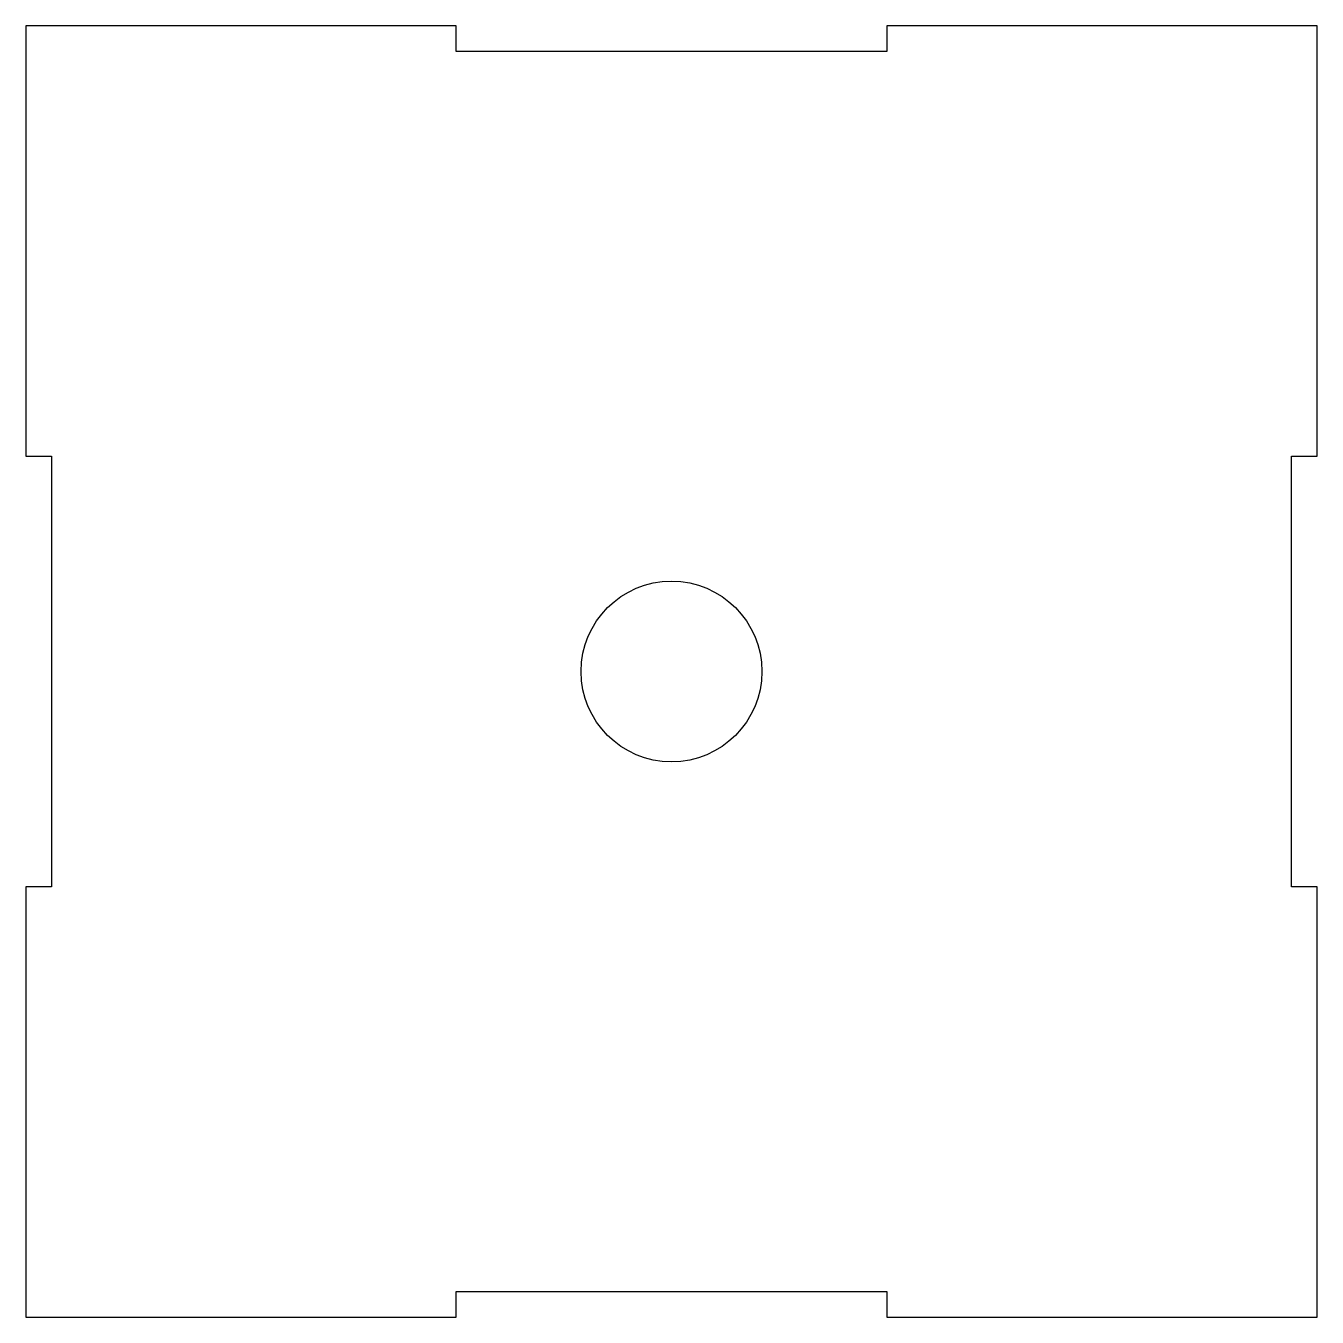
# Model space of a CAD drawing. Header units: millimetres. Extents: x -150 to 150, y -150 to 150.
import ezdxf

# ---------------------------------------------------------------- set-up
doc = ezdxf.new("R2010")
doc.units = ezdxf.units.MM
doc.layers.get('0').update_dxf_attribs({"linetype": 'CONTINUOUS'})

msp = doc.modelspace()

# ---------------------------------------------------------------- linework, layer by layer
msp.add_lwpolyline([(50, -144), (50, -150), (150, -150), (150, -50), (144, -50), (144, 50), (150, 50), (150, 150), (50, 150), (50, 144), (-50, 144), (-50, 150), (-150, 150), (-150, 50), (-144, 50), (-144, -50), (-150, -50), (-150, -150), (-50, -150), (-50, -144)], close=True)
msp.add_circle((0, 0), 21)

doc.saveas('drawing.dxf')
